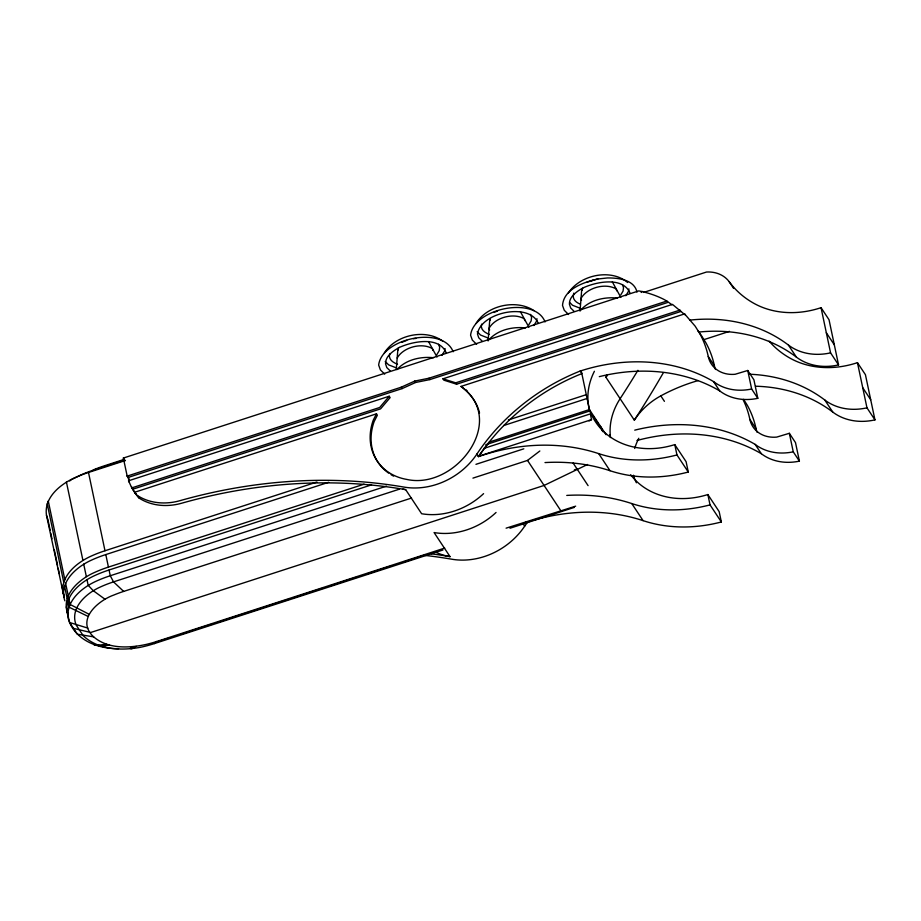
<?xml version="1.0" encoding="UTF-8"?>
<svg xmlns="http://www.w3.org/2000/svg" width="921" height="921" viewBox="0 0 921 921"><rect width="100%" height="100%" fill="white"/><g stroke="black" fill="none" stroke-linecap="round" stroke-linejoin="round"><path stroke-width="1.38" d="M396.295 369.344L397.941 348.345L398.356 349.899M488.107 340.943L489.857 318.528L490.283 320.082M580.034 311.125L581.784 288.722L582.21 290.276M389.721 353.952L389.364 356.335C389.848 360.572 393.635 362.701 397.515 364.279M445.05 348.518L444.67 350.901L441.965 355.356M481.648 324.134L481.292 326.529C481.775 330.754 485.563 332.884 489.442 334.461M536.978 318.712L536.598 321.084L533.881 325.539M573.76 293.12L573.219 296.712C573.691 300.499 576.707 302.71 580.299 304.137M628.905 288.895L628.513 291.266L625.808 295.722M328.67 482.282L105.8 554.569A75.729 39.223 -11.9 0 0 91.455 560.141C76.339 566.887 58.518 582.383 64.861 600.814M371.566 484.849L109.046 569.995A75.729 39.223 -11.9 0 0 94.702 575.567C79.931 582.245 62.559 596.958 67.751 615.078M386.452 486.161L110.267 575.74A75.729 39.223 -11.9 0 0 95.911 581.312C81.704 587.84 65.61 601.056 68.235 618.498C74.394 639.991 97.914 649.017 118.556 648.626M411.537 498.042L123.656 591.409A71.424 37.001 -11.9 0 0 113.893 595.012C97.994 600.607 75.349 619.983 93.654 636.848C107.976 649.236 129.136 648.188 146.554 644.343A71.424 37.001 -11.9 0 0 156.812 641.453L444.693 548.087M384.31 352.962C395.662 334.737 425.778 328.244 442.943 341.323M476.238 323.144C487.451 305.093 516.485 298.945 534.019 310.665M568.165 293.327C579.666 274.895 610.819 268.172 627.662 282.528M397.181 358.027C403.317 347.194 421.634 342.29 432.375 348.599L432.858 350.429M88.117 616.414L68.983 607.169L70.065 604.441L68.856 598.696M388.685 473.141A57.367 48.076 -33.5 0 1 374.145 421.576L377.368 415.21L376.459 413.84L373.235 420.195A57.367 48.076 -33.5 0 0 406.737 479.415C455.112 490.283 508.473 420.828 461.03 386.417L684.579 313.9L695.171 326.184L699.557 333.183A115.217 96.544 -33.5 0 1 708.261 356.519L714.42 365.821A30.52 25.581 -33.5 0 0 715.525 369.471M436.968 354.412L439.19 350.751L439.674 347.344L438.615 344.212M528.896 324.606L531.118 320.945L531.59 317.526L530.542 314.395M620.823 294.789L623.045 291.128L623.517 287.72L622.469 284.577M389.215 396.237L379.682 407.485L131.795 487.888L128.537 480.785L389.215 396.237L390.124 397.619L380.592 408.855L132.705 489.258L131.795 487.888M396.951 369.632C405.816 359.662 420.713 356.277 433.595 357.739M488.878 339.814C497.743 329.845 512.64 326.46 525.523 327.922M580.806 309.997C589.67 300.027 604.556 296.643 617.45 298.116M641.166 292.487L642.19 291.37M399.369 489.178L113.536 581.876A69.72 36.115 -11.9 0 0 100.32 587.011C86.286 593.228 69.547 607.929 76.109 624.956L83.247 635.732C98.133 649.95 121.042 650.836 140.257 647.325A69.72 36.115 -11.9 0 0 154.394 643.583L156.812 641.453M472.934 478.126L527.514 460.419L539.833 451.002M125.417 460.5L88.497 472.473A75.729 39.223 -11.9 0 0 74.152 478.045C59.946 484.573 43.851 497.777 46.476 515.23L64.067 597.004M316.928 482.028L104.994 550.758A75.729 39.223 -11.9 0 0 90.649 556.342C76.443 562.869 60.349 576.074 62.973 593.527M364.117 484.17L108.436 567.094A75.729 39.223 -11.9 0 0 94.092 572.666C78.861 579.424 60.648 595.392 67.797 613.881L66.324 606.916M69.605 480.969L71.251 479.841M399.403 347.424C393.037 350.97 385.312 356.162 385.554 363.83L386.82 367.617L390.228 370.944M583.258 287.789C576.891 291.347 569.166 296.539 569.408 304.195L570.675 307.982L574.082 311.31M136.239 646.381L131.691 648.787L129.988 648.407L133.085 647.947M589.049 420.966L591.535 419.642L590.326 413.897L483.686 448.481M72.068 479.265L82.51 474.234A79.056 40.95 -11.9 0 1 94.011 469.94L124.105 460.189M587.552 464.483L544.081 485.448L90.753 632.485L73.484 628.375M666.862 301.063L663.638 299.256A115.217 96.544 -33.5 0 0 638.771 290.898L123.345 458.059L127.179 476.099L401.165 387.234L414.738 381.087L428.99 378.209L666.862 301.063L671.985 304.793M127.179 476.099L128.088 477.481L402.074 388.616L415.647 382.468L429.9 379.59L667.771 302.433M599.295 376.654A172.826 144.816 -33.5 0 1 719.704 390.884A51.622 43.252 -33.5 0 0 757.81 398.321L753.908 379.786L747.737 370.484L735.142 374.271A30.52 25.581 -33.5 0 1 708.261 356.519M636.987 440.491A172.826 144.816 -33.5 0 1 761.31 453.696A51.622 43.252 -33.5 0 0 799.405 461.133L795.502 442.61L789.343 433.296L776.748 437.095A30.52 25.581 -33.5 0 1 749.855 419.331A115.217 96.544 -33.5 0 0 743.086 399.656M401.936 342.313L406.76 340.356M399.265 347.482C412.827 341.242 439.444 336.05 446.248 352.973M493.863 312.495L497.478 311.022M586.988 282.183L597.176 279.086L607.434 277.946C618.049 277.866 634.235 279.489 636.987 292.107M583.12 287.859C596.681 281.561 623.494 276.473 630.091 293.35M590.396 281.181L592.56 280.352M123.667 459.544L104.522 465.761A83.189 43.091 -11.9 0 0 93.217 469.929M643.618 292.429L706.511 272.029A31.613 26.49 -33.5 0 1 729.236 281.78A105.086 88.048 -33.5 0 0 754.552 303.7A87.656 73.45 -33.5 0 0 821.048 307.683L829.027 319.725L838.547 364.912A56.342 47.201 -33.5 0 1 796.366 357.095A156.892 131.461 -33.5 0 0 699.189 332.021M681.022 311.413L456.62 384.195L443.876 380.177L442.966 378.807L672.445 304.379L684.199 314.13M442.966 378.807L455.711 382.825L680.112 310.043M376.459 413.84L134.696 492.251L135.606 493.621L132.705 489.258M703.828 339.676L729.444 331.364M508.346 419.941L586.274 394.672M503.672 425.525L587.08 398.471M485.804 444.705L589.716 410.996L591.305 413.391M478.057 456.448L591.535 419.642M475.95 464.334L523.819 448.815M574.347 469.906L577.076 469.019M506.09 528.17L575.671 506.159M154.647 642.754L169.683 637.873M180.631 634.327L212.072 624.127M217.54 622.354L288.641 599.295M294.11 597.522L322.822 588.208M331.03 585.549L357.003 577.122M367.94 573.576L391.183 566.035M404.86 561.603L425.364 554.949M523.807 523.024L527.906 521.689A190.774 159.851 -33.5 0 0 524.682 526.156A66.128 55.398 -33.5 0 1 451.739 559.208A496.546 416.05 -33.5 0 0 424.673 555.375M154.394 643.583L442.966 549.987M509.981 528.251L574.255 507.413M597.856 278.994C584.064 282.137 563.848 288.676 562.512 305.427L564.262 310.285L568.568 314.51M109.53 645.091L101.655 646.266L93.7 644.481L98.282 645.172L106.571 644.274M413.322 338.709L415.981 338.421M93.654 636.848L77.364 634.224L69.616 622.515L68.119 616.241M580.368 308.316L572.517 305.254L569.938 302.733M488.441 338.134L480.589 335.071L477.159 331.71M396.514 367.94L388.674 364.889L385.231 361.527M87.863 628.11L69.616 622.515M89.141 614.307L70.065 604.441M478.609 411.675L479.519 413.045C477.066 401.947 469.71 393.025 461.03 386.417M104.994 599.214L93.182 590.637L88.163 585.249L86.954 579.505M123.656 591.409L113.536 581.876L110.267 575.74L109.046 569.995M482.155 341.127L478.747 337.8L477.481 334.012C480.543 312.484 529.172 301.961 538.175 323.156M476.641 344.316L472.335 340.102L470.585 335.244C473.601 308.489 534.813 295.514 545.059 321.924M384.713 374.133L380.408 369.908L378.658 365.061C381.685 338.306 442.886 325.332 453.132 351.741M685.27 315.04L684.579 313.9M135.065 492.758L139.255 498.18A56.031 46.948 -33.5 0 0 181.702 503.211A496.546 416.05 -33.5 0 1 405.666 489.638L421.622 513.734A66.128 55.398 -33.5 0 0 483.583 493.644M769.104 341.104A105.086 88.048 -33.5 0 0 790.966 358.672A87.656 73.45 -33.5 0 0 857.451 362.655L865.429 374.697L874.95 419.884A56.342 47.201 -33.5 0 1 832.768 412.067A156.892 131.461 -33.5 0 0 755.554 386.221M826.321 332.746L834.299 344.788M862.735 387.706L870.713 399.76M821.048 307.683L830.569 352.858L838.547 364.912M857.451 362.655L866.972 407.83L874.95 419.884M689.875 320.105A156.892 131.461 -33.5 0 1 788.388 345.041L796.366 357.095M749.026 374.214A156.892 131.461 -33.5 0 1 824.79 400.013L832.768 412.067M729.236 281.78L733.588 288.354M747.737 370.484L751.64 389.007L757.81 398.321M789.343 433.296L793.246 451.82L799.405 461.133M749.855 419.331L756.026 428.645A30.52 25.581 -33.5 0 0 757.131 432.294M137.563 495.625A56.031 46.948 -33.5 0 0 180.021 500.656A496.546 416.05 -33.5 0 1 403.974 487.082A66.128 55.398 -33.5 0 0 476.917 454.03A190.774 159.851 -33.5 0 1 580.149 371.059A172.826 144.816 -33.5 0 1 713.533 381.57L719.704 390.884M634.742 430.153A172.826 144.816 -33.5 0 1 755.139 444.383L761.31 453.696M607.423 374.882A942.068 789.355 -33.5 0 1 605.903 377.23L634.327 420.149A63.031 52.808 -33.5 0 1 660.806 395.869L664.432 401.337M476.917 454.03L478.598 456.586A164.306 137.678 -33.5 0 1 489.304 442.045L589.417 409.58A79.056 66.243 -33.5 0 0 674.782 444.613L686.099 461.697L688.275 472.036A140.234 117.508 -33.5 0 1 610.013 470.712A187.447 157.054 -33.5 0 0 545.002 462.572M630.689 474.752A79.056 66.243 -33.5 0 0 707.858 494.542L719.163 511.627L721.35 521.965A140.234 117.508 -33.5 0 1 643.088 520.641A187.447 157.054 -33.5 0 0 533.121 520.365M674.782 444.613L676.958 454.951L688.275 472.036M707.858 494.542L710.033 504.881L721.35 521.965M580.149 371.059L581.842 373.615A190.774 159.851 -33.5 0 0 478.598 456.586A187.447 157.054 -33.5 0 1 598.696 453.627A140.234 117.508 -33.5 0 0 676.958 454.951M606.064 434.712L589.417 409.58A63.031 52.808 -33.5 0 1 594.402 371.267M592.882 415.785L603.186 431.35M598.696 453.627L610.013 470.712M566.76 495.417A187.447 157.054 -33.5 0 1 631.771 503.557L643.088 520.641M573.15 463.079L588.082 485.632M527.514 460.419L560.659 510.476M466.348 389.997L467.258 391.367M455.711 382.825L456.62 384.195M428.99 378.209L429.9 379.59M524.682 526.156L522.99 523.6A187.447 157.054 -33.5 0 1 531.854 520.745M414.738 381.087L415.647 382.468M401.165 387.234L402.074 388.616M431.155 553.809A496.546 416.05 -33.5 0 1 450.047 556.652L434.09 532.557A66.128 55.398 -33.5 0 0 496.051 512.467M123.345 458.059L125.037 460.615M127.04 475.558L128.721 478.114A57.919 48.537 -33.5 0 0 129.331 480.624M128.537 480.785L129.447 482.167L128.088 477.481M743.604 399.357L747.322 405.298A115.217 96.544 -33.5 0 1 756.026 428.645M612.35 281.884L620.846 297.425M520.423 311.701L528.93 327.243M428.495 341.518L437.003 357.049M46.476 515.23L47.57 518.719M616.713 290.794L616.218 288.964C605.488 282.666 587.172 287.559 581.036 298.392L581.519 300.223M524.786 320.612L524.291 318.781C513.561 312.484 495.245 317.377 489.109 328.21L489.592 330.04M633.521 475.236L634.109 478.022M609.852 434.77L610.439 437.544M581.508 372.015L589.716 410.996M88.497 472.473L104.994 550.758M105.8 554.569L108.436 567.094M66.404 481.982L82.902 560.279M83.696 564.078L86.344 576.604M65.61 583.281L68.246 595.806L67.164 598.523L64.528 585.998M67.774 601.425L68.983 607.169M47.846 519.248L50.206 530.438M50.793 533.236L51.979 538.82M54.327 550.01L57.574 565.39M58.161 568.188L59.335 573.771M61.695 584.962L64.056 596.14M793.246 451.82A51.622 43.252 -33.5 0 1 755.139 444.383M450.047 556.652A66.128 55.398 -33.5 0 1 435.368 552.024M866.972 407.83A56.342 47.201 -33.5 0 1 824.79 400.013M660.806 395.869A156.892 131.461 -33.5 0 1 698.176 380.58M634.684 448.469A63.031 52.808 -33.5 0 1 638.794 438.281M610.439 436.922A63.031 52.808 -33.5 0 1 620.121 398.689A942.068 789.355 -33.5 0 0 637.919 370.311M663.419 372.614A942.068 789.355 -33.5 0 1 634.327 420.149M636.399 482.777A79.056 66.243 -33.5 0 1 633.809 476.594M710.033 504.881A140.234 117.508 -33.5 0 1 631.771 503.557M393.612 476.122A57.367 48.076 -33.5 0 1 391.091 474.706M751.64 389.007A51.622 43.252 -33.5 0 1 713.533 381.57M714.42 365.821A115.217 96.544 -33.5 0 0 705.728 342.485L701.342 335.486A115.217 96.544 -33.5 0 0 698.026 331.088M139.255 498.18A57.919 48.537 -33.5 0 1 131.496 486.645M480.094 454.249A66.128 55.398 -33.5 0 1 478.598 456.586M405.666 489.638A66.128 55.398 -33.5 0 1 402.88 489.086M830.569 352.858A56.342 47.201 -33.5 0 1 788.388 345.041M605.903 377.23A63.031 52.808 -33.5 0 1 607.503 374.87M602.748 431.638A79.056 66.243 -33.5 0 1 600.734 426.665M48.306 501.174L47.224 503.891L63.722 582.187L64.804 579.47L48.306 501.174"/></g></svg>
